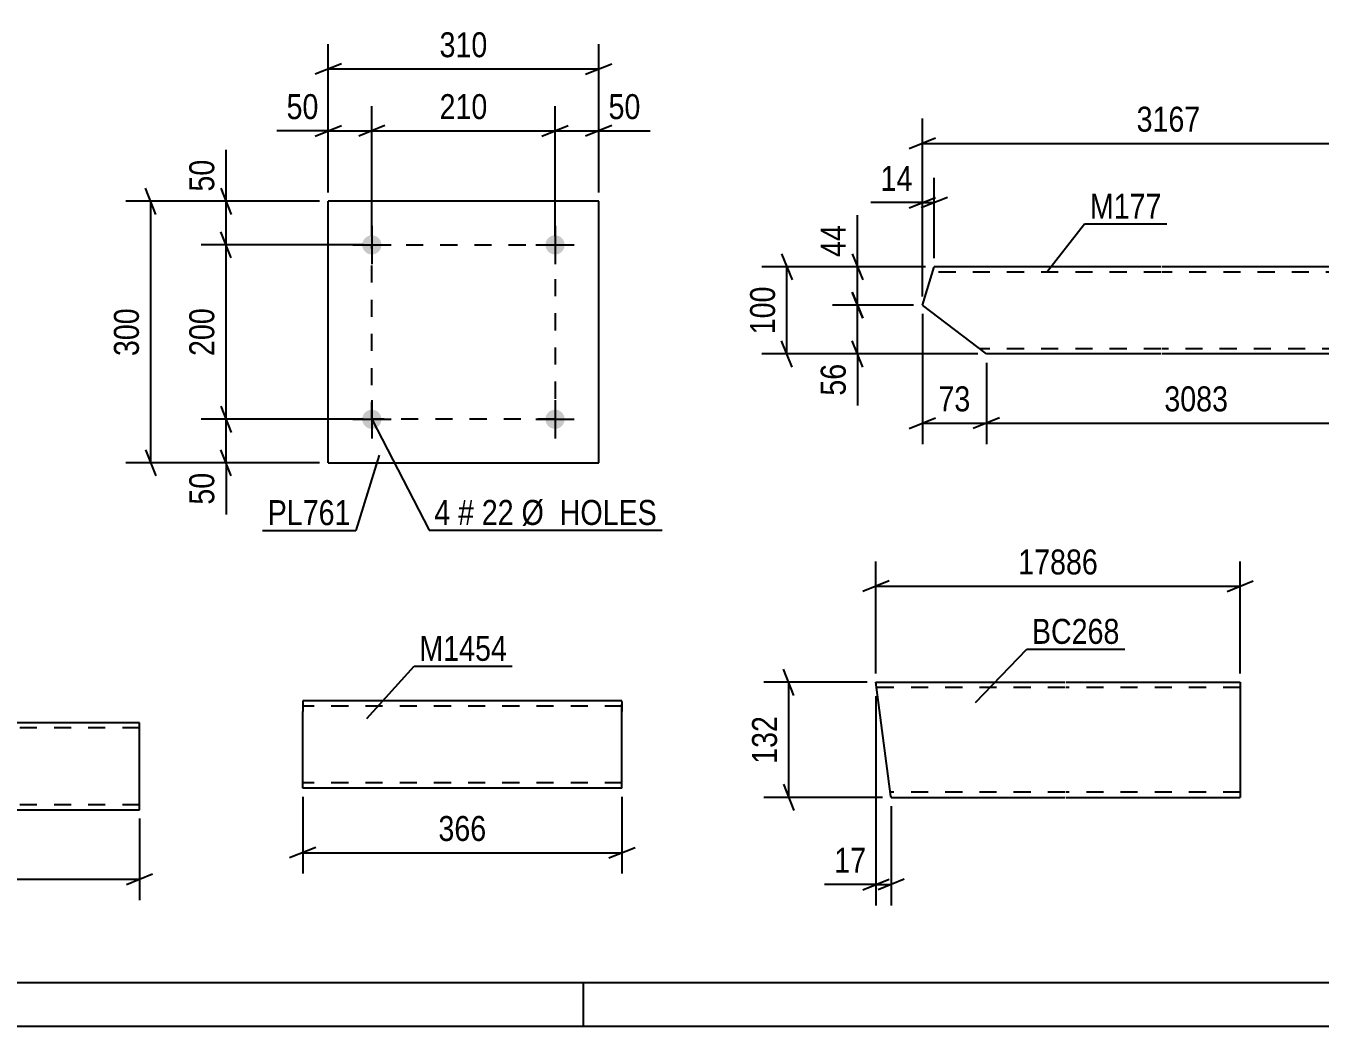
# Model space of a CAD drawing. Header units: millimetres. Extents: x 0 to 841, y 0 to 594.
# Drawn here: x 147.1 to 295.4, y 0 to 114.7 of the extents above; entities that cross this region are included whole.
import ezdxf

# ---------------------------------------------------------------- set-up
doc = ezdxf.new("R2010")
doc.units = ezdxf.units.MM
doc.linetypes.add('DXK_LINE_DOT2', pattern=[3.9198, 1.9599, -1.9599])
doc.styles.add('Arial Narrow', font='ARIALN.TTF', dxfattribs={"height": 0.2})

# ---------------------------------------------------------------- blocks, each defined once
blk = doc.blocks.new('Unknown-318891418-1113')
at = {"color": 5, "linetype": 'Continuous'}
for p, q in [((5, 5), (836, 5)), ((211, 0), (211, 5)), ((0, 0), (841, 0))]:
    blk.add_line(p, q, dxfattribs=at)
blk = doc.blocks.new('Part-318891418-1552 - 1536')
at = {"color": 2, "linetype": 'Continuous'}
for p, q in [((178.8, 37.3), (178.8, 36.1)), ((215.4, 37.3), (178.8, 37.3)), ((215.4, 37.21), (215.4, 37.3)), ((215.4, 37.21), (215.4, 36.1)), ((178.8, 27.4), (178.8, 36.1)), ((215.4, 27.3), (215.4, 36.1)), ((178.8, 27.3), (178.8, 27.4)), ((215.4, 27.3), (178.8, 27.3))]:
    blk.add_line(p, q, dxfattribs=at)
at = {"color": 7, "linetype": 'DXK_LINE_DOT2'}
for p, q in [((215.4, 36.7), (178.8, 36.7)), ((215.4, 36.1), (215.4, 36.95)), ((178.8, 27.9), (178.8, 27.95)), ((215.4, 27.9), (178.8, 27.9)), ((215.4, 27.9), (215.4, 27.95))]:
    blk.add_line(p, q, dxfattribs=at)
blk = doc.blocks.new('Part-318891418-1225 - 1205')
at = {"color": 2, "linetype": 'Continuous'}
for p, q in [((246.24, 26.33), (244.52, 39.44)), ((244.52, 39.44), (266.18, 39.44)), ((266.28, 39.44), (286.28, 39.44)), ((286.28, 39.44), (286.28, 26.24)), ((246.24, 26.33), (246.26, 26.24)), ((246.26, 26.24), (266.18, 26.24)), ((266.28, 26.24), (286.28, 26.24))]:
    blk.add_line(p, q, dxfattribs=at)
at = {"color": 7, "linetype": 'DXK_LINE_DOT2'}
for p, q in [((266.18, 38.84), (244.6, 38.84)), ((286.28, 38.84), (266.28, 38.84)), ((286.28, 39.34), (286.28, 39.44)), ((246.18, 26.84), (246.17, 26.88)), ((266.18, 26.84), (246.18, 26.84)), ((286.28, 26.84), (266.28, 26.84)), ((286.28, 26.84), (286.28, 26.88))]:
    blk.add_line(p, q, dxfattribs=at)
blk = doc.blocks.new('Part-318891418-2164 - 2148')
at = {"color": 2, "linetype": 'Continuous'}
for p, q in [((249.84, 82.7), (251.21, 87.1)), ((277.18, 87.1), (251.21, 87.1)), ((297.28, 87.1), (277.28, 87.1)), ((306.27, 80.25), (297.28, 87.1)), ((257.18, 77.1), (249.84, 82.7)), ((306.27, 80.25), (305.29, 77.1)), ((277.18, 77.1), (257.18, 77.1)), ((305.29, 77.1), (277.28, 77.1))]:
    blk.add_line(p, q, dxfattribs=at)
at = {"color": 7, "linetype": 'DXK_LINE_DOT2'}
for p, q in [((277.18, 86.5), (251.02, 86.5)), ((298.07, 86.5), (277.28, 86.5)), ((277.18, 77.7), (256.39, 77.7)), ((305.48, 77.7), (277.28, 77.7))]:
    blk.add_line(p, q, dxfattribs=at)
blk = doc.blocks.new('Part-318891418-1331 - 1315')
at = {"color": 2, "linetype": 'Continuous'}
for p, q in [((181.73, 64.61), (181.73, 94.61)), ((212.73, 94.61), (181.73, 94.61)), ((212.73, 64.61), (212.73, 94.61)), ((181.73, 64.61), (212.73, 64.61))]:
    blk.add_line(p, q, dxfattribs=at)
blk = doc.blocks.new('Bolt-318891418-1364 - 1315')
at = {"linetype": 'Continuous'}
for points in [[(187.83, 69.61, -1), (185.63, 69.61, -1)], [(208.83, 69.61, -1), (206.63, 69.61, -1)]]:
    blk.add_hatch(color=1, dxfattribs=at).paths.add_polyline_path(points)
at = {"color": 1, "linetype": 'Continuous'}
for p, q in [((186.73, 71.81), (186.73, 67.41)), ((207.73, 71.81), (207.73, 67.41)), ((184.53, 69.61), (188.93, 69.61)), ((205.53, 69.61), (209.93, 69.61))]:
    blk.add_line(p, q, dxfattribs=at)
blk = doc.blocks.new('Bolt-318891418-1369 - 1315')
at = {"linetype": 'Continuous'}
for points in [[(187.83, 89.61, -1), (185.63, 89.61, -1)], [(208.83, 89.61, -1), (206.63, 89.61, -1)]]:
    blk.add_hatch(color=1, dxfattribs=at).paths.add_polyline_path(points)
at = {"color": 1, "linetype": 'Continuous'}
for p, q in [((186.73, 91.81), (186.73, 87.41)), ((207.73, 91.81), (207.73, 87.41)), ((184.53, 89.61), (188.93, 89.61)), ((205.53, 89.61), (209.93, 89.61))]:
    blk.add_line(p, q, dxfattribs=at)
blk = doc.blocks.new('Part-318891418-1299 - 1283')
at = {"color": 2, "linetype": 'Continuous'}
for p, q in [((160.09, 34.8), (121.09, 34.8)), ((121.09, 24.89), (121.09, 34.8)), ((160.09, 26), (160.09, 34.8)), ((160.09, 24.8), (160.09, 26)), ((121.09, 24.89), (121.09, 24.8)), ((121.09, 24.8), (160.09, 24.8))]:
    blk.add_line(p, q, dxfattribs=at)
at = {"color": 7, "linetype": 'DXK_LINE_DOT2'}
for p, q in [((160.09, 34.2), (121.09, 34.2)), ((121.09, 25.4), (121.09, 25.45)), ((160.09, 25.4), (121.09, 25.4)), ((160.09, 25.45), (160.09, 26)), ((160.09, 25.4), (160.09, 25.45))]:
    blk.add_line(p, q, dxfattribs=at)
blk = doc.blocks.new('Rectangle-318891418-1478 - 1315')
at = {"color": 1, "linetype": 'DXK_LINE_DOT2'}
blk.add_lwpolyline([(186.73, 89.61), (207.73, 89.61), (207.73, 69.61), (186.73, 69.61), (186.73, 89.61)], close=True, dxfattribs=at)
blk = doc.blocks.new('StraightDimension-318891418-1554 - 1536')
at = {"color": 7, "linetype": 'Continuous'}
for p, q in [((178.8, 26.3), (178.8, 17.49)), ((215.4, 26.3), (215.4, 17.49)), ((180.3, 20.49), (177.3, 19.29)), ((178.8, 19.89), (215.4, 19.89)), ((213.9, 19.29), (216.9, 20.49))]:
    blk.add_line(p, q, dxfattribs=at)
at = {"color": 0}
blk.add_wipeout([(200.44, 20.64), (200.44, 24.84), (193.76, 24.84), (193.76, 20.64)], dxfattribs=at)
at = {"color": 3, "style": 'Arial Narrow'}
blk.add_text('366', height=2.863, dxfattribs=at).set_placement((194.36, 21.24))
blk = doc.blocks.new('StraightDimension-318891418-1245 - 1205')
at = {"color": 7, "linetype": 'Continuous'}
for p, q in [((235.12, 37.94), (233.92, 40.94)), ((243.52, 39.44), (231.67, 39.44)), ((234.52, 26.24), (234.52, 39.44)), ((233.92, 27.74), (235.12, 24.74)), ((245.26, 26.24), (231.67, 26.24))]:
    blk.add_line(p, q, dxfattribs=at)
at = {"color": 0}
blk.add_wipeout([(233.77, 36.18), (229.57, 36.18), (229.57, 29.49), (233.77, 29.49)], dxfattribs=at)
at = {"color": 3, "style": 'Arial Narrow'}
blk.add_text('132', height=2.863, rotation=90.0002, dxfattribs=at).set_placement((233.17, 30.09))
blk = doc.blocks.new('StraightDimension-318891418-1229 - 1205')
at = {"color": 7, "linetype": 'Continuous'}
for p, q in [((244.52, 40.44), (244.52, 53.31)), ((286.28, 40.44), (286.28, 53.31)), ((246.02, 51.06), (243.02, 49.86)), ((244.52, 50.46), (286.28, 50.46)), ((284.78, 49.86), (287.78, 51.06))]:
    blk.add_line(p, q, dxfattribs=at)
at = {"color": 0}
blk.add_wipeout([(270.57, 51.21), (270.57, 55.41), (260.23, 55.41), (260.23, 51.21)], dxfattribs=at)
at = {"color": 3, "style": 'Arial Narrow'}
blk.add_text('17886', height=2.863, dxfattribs=at).set_placement((260.83, 51.81))
blk = doc.blocks.new('StraightDimension-318891418-1266 - 1205')
at = {"color": 7, "linetype": 'Continuous'}
for p, q in [((244.52, 37.84), (244.52, 13.84)), ((246.26, 25.24), (246.26, 13.84)), ((243.02, 15.64), (246.02, 16.84)), ((247.76, 16.84), (244.76, 15.64)), ((244.52, 16.24), (238.61, 16.24)), ((244.52, 16.24), (238.61, 16.24)), ((244.52, 16.24), (246.26, 16.24))]:
    blk.add_line(p, q, dxfattribs=at)
at = {"color": 0}
blk.add_wipeout([(243.99, 16.99), (243.99, 21.19), (239.14, 21.19), (239.14, 16.99)], dxfattribs=at)
at = {"color": 3, "style": 'Arial Narrow'}
blk.add_text('17', height=2.863, dxfattribs=at).set_placement((239.74, 17.59))
blk = doc.blocks.new('StraightDimension-318891418-2167 - 2148')
at = {"color": 7, "linetype": 'Continuous'}
for p, q in [((249.84, 83.7), (249.84, 104.1)), ((306.27, 81.25), (306.27, 104.1)), ((251.34, 101.85), (248.34, 100.65)), ((249.84, 101.25), (306.27, 101.25)), ((304.77, 100.65), (307.77, 101.85))]:
    blk.add_line(p, q, dxfattribs=at)
at = {"color": 0}
blk.add_wipeout([(282.31, 102), (282.31, 106.2), (273.8, 106.2), (273.8, 102)], dxfattribs=at)
at = {"color": 3, "style": 'Arial Narrow'}
blk.add_text('3167', height=2.863, dxfattribs=at).set_placement((274.4, 102.6))
blk = doc.blocks.new('StraightDimension-318891418-2282 - 2148')
at = {"color": 7, "linetype": 'Continuous'}
for p, q in [((249.84, 83.7), (249.84, 97.31)), ((251.21, 88.1), (251.21, 97.31)), ((248.34, 93.86), (251.34, 95.06)), ((252.71, 95.06), (249.71, 93.86)), ((249.84, 94.46), (243.93, 94.46)), ((249.84, 94.46), (243.93, 94.46)), ((249.84, 94.46), (251.21, 94.46))]:
    blk.add_line(p, q, dxfattribs=at)
at = {"color": 0}
blk.add_wipeout([(249.31, 95.21), (249.31, 99.41), (244.45, 99.41), (244.45, 95.21)], dxfattribs=at)
at = {"color": 3, "style": 'Arial Narrow'}
blk.add_text('14', height=2.863, dxfattribs=at).set_placement((245.05, 95.81))
blk = doc.blocks.new('StraightDimension-318891418-2178 - 2148')
at = {"color": 7, "linetype": 'Continuous'}
for p, q in [((241.8, 84.2), (243, 81.2)), ((248.84, 82.7), (239.55, 82.7)), ((242.4, 77.1), (242.4, 82.7)), ((243, 75.6), (241.8, 78.6)), ((256.18, 77.1), (239.55, 77.1)), ((242.4, 77.1), (242.4, 71.2)), ((242.4, 77.1), (242.4, 71.2))]:
    blk.add_line(p, q, dxfattribs=at)
at = {"color": 0}
blk.add_wipeout([(241.65, 76.58), (237.45, 76.58), (237.45, 71.72), (241.65, 71.72)], dxfattribs=at)
at = {"color": 3, "style": 'Arial Narrow'}
blk.add_text('56', height=2.863, rotation=90.0002, dxfattribs=at).set_placement((241.05, 72.32))
blk = doc.blocks.new('StraightDimension-318891418-2203 - 2148')
at = {"color": 7, "linetype": 'Continuous'}
for p, q in [((242.4, 87.1), (242.4, 93.01)), ((242.4, 87.1), (242.4, 93.01)), ((241.8, 88.6), (243, 85.6)), ((250.21, 87.1), (239.55, 87.1)), ((242.4, 82.7), (242.4, 87.1)), ((243, 81.2), (241.8, 84.2)), ((248.84, 82.7), (239.55, 82.7))]:
    blk.add_line(p, q, dxfattribs=at)
at = {"color": 0}
blk.add_wipeout([(241.65, 92.48), (237.45, 92.48), (237.45, 87.63), (241.65, 87.63)], dxfattribs=at)
at = {"color": 3, "style": 'Arial Narrow'}
blk.add_text('44', height=2.863, rotation=90.0002, dxfattribs=at).set_placement((241.05, 88.23))
blk = doc.blocks.new('StraightDimension-318891418-2300 - 2148')
at = {"color": 7, "linetype": 'Continuous'}
for p, q in [((257.18, 76.1), (257.18, 66.77)), ((305.29, 76.1), (305.29, 66.77)), ((258.68, 69.77), (255.68, 68.57)), ((303.79, 68.57), (306.79, 69.77)), ((257.18, 69.17), (305.29, 69.17))]:
    blk.add_line(p, q, dxfattribs=at)
at = {"color": 0}
blk.add_wipeout([(285.49, 69.92), (285.49, 74.12), (276.98, 74.12), (276.98, 69.92)], dxfattribs=at)
at = {"color": 3, "style": 'Arial Narrow'}
blk.add_text('3083', height=2.863, dxfattribs=at).set_placement((277.58, 70.52))
blk = doc.blocks.new('StraightDimension-318891418-2341 - 2148')
at = {"color": 7, "linetype": 'Continuous'}
for p, q in [((249.84, 81.7), (249.84, 66.77)), ((257.18, 76.1), (257.18, 66.77)), ((248.34, 68.57), (251.34, 69.77)), ((258.68, 69.77), (255.68, 68.57)), ((249.84, 69.17), (257.18, 69.17))]:
    blk.add_line(p, q, dxfattribs=at)
at = {"color": 0}
blk.add_wipeout([(255.94, 69.92), (255.94, 74.12), (251.08, 74.12), (251.08, 69.92)], dxfattribs=at)
at = {"color": 3, "style": 'Arial Narrow'}
blk.add_text('73', height=2.863, dxfattribs=at).set_placement((251.68, 70.52))
blk = doc.blocks.new('StraightDimension-318891418-2359 - 2148')
at = {"color": 7, "linetype": 'Continuous'}
for p, q in [((233.7, 88.6), (234.9, 85.6)), ((250.21, 87.1), (231.45, 87.1)), ((234.3, 77.1), (234.3, 87.1)), ((234.9, 75.6), (233.7, 78.6)), ((256.18, 77.1), (231.45, 77.1))]:
    blk.add_line(p, q, dxfattribs=at)
at = {"color": 0}
blk.add_wipeout([(233.55, 85.44), (229.35, 85.44), (229.35, 78.76), (233.55, 78.76)], dxfattribs=at)
at = {"color": 3, "style": 'Arial Narrow'}
blk.add_text('100', height=2.863, rotation=90.0002, dxfattribs=at).set_placement((232.95, 79.36))
blk = doc.blocks.new('StraightDimension-318891418-1371 - 1315')
at = {"color": 7, "linetype": 'Continuous'}
for p, q in [((181.73, 95.61), (181.73, 112.64)), ((212.73, 95.61), (212.73, 112.64)), ((183.23, 110.39), (180.23, 109.19)), ((211.23, 109.19), (214.23, 110.39)), ((181.73, 109.79), (212.73, 109.79))]:
    blk.add_line(p, q, dxfattribs=at)
at = {"color": 0}
blk.add_wipeout([(200.58, 110.54), (200.58, 114.74), (193.89, 114.74), (193.89, 110.54)], dxfattribs=at)
at = {"color": 3, "style": 'Arial Narrow'}
blk.add_text('310', height=2.863, dxfattribs=at).set_placement((194.49, 111.14))
blk = doc.blocks.new('StraightDimension-318891418-1395 - 1315')
at = {"color": 7, "linetype": 'Continuous'}
for p, q in [((186.73, 90.61), (186.73, 105.54)), ((207.73, 90.61), (207.73, 105.54)), ((188.23, 103.29), (185.23, 102.09)), ((186.73, 102.69), (207.73, 102.69)), ((206.23, 102.09), (209.23, 103.29))]:
    blk.add_line(p, q, dxfattribs=at)
at = {"color": 0}
blk.add_wipeout([(200.58, 103.44), (200.58, 107.64), (193.89, 107.64), (193.89, 103.44)], dxfattribs=at)
at = {"color": 3, "style": 'Arial Narrow'}
blk.add_text('210', height=2.863, dxfattribs=at).set_placement((194.49, 104.04))
blk = doc.blocks.new('StraightDimension-318891418-1382 - 1315')
at = {"color": 7, "linetype": 'Continuous'}
for p, q in [((181.73, 95.61), (181.73, 105.54)), ((186.73, 90.61), (186.73, 105.54)), ((181.73, 102.69), (175.83, 102.69)), ((181.73, 102.69), (175.83, 102.69)), ((180.23, 102.09), (183.23, 103.29)), ((181.73, 102.69), (186.73, 102.69)), ((188.23, 103.29), (185.23, 102.09))]:
    blk.add_line(p, q, dxfattribs=at)
at = {"color": 0}
blk.add_wipeout([(181.21, 103.44), (181.21, 107.64), (176.35, 107.64), (176.35, 103.44)], dxfattribs=at)
at = {"color": 3, "style": 'Arial Narrow'}
blk.add_text('50', height=2.863, dxfattribs=at).set_placement((176.95, 104.04))
blk = doc.blocks.new('StraightDimension-318891418-1411 - 1315')
at = {"color": 7, "linetype": 'Continuous'}
for p, q in [((207.73, 90.61), (207.73, 105.54)), ((212.73, 95.61), (212.73, 105.54)), ((206.23, 102.09), (209.23, 103.29)), ((207.73, 102.69), (212.73, 102.69)), ((214.23, 103.29), (211.23, 102.09)), ((212.73, 102.69), (218.64, 102.69)), ((212.73, 102.69), (218.64, 102.69))]:
    blk.add_line(p, q, dxfattribs=at)
at = {"color": 0}
blk.add_wipeout([(218.12, 103.44), (218.12, 107.64), (213.26, 107.64), (213.26, 103.44)], dxfattribs=at)
at = {"color": 3, "style": 'Arial Narrow'}
blk.add_text('50', height=2.863, dxfattribs=at).set_placement((213.86, 104.04))
blk = doc.blocks.new('StraightDimension-318891418-1425 - 1315')
at = {"color": 7, "linetype": 'Continuous'}
for p, q in [((161.97, 93.11), (160.77, 96.11)), ((180.73, 94.61), (158.52, 94.61)), ((161.37, 64.61), (161.37, 94.61)), ((160.77, 66.11), (161.97, 63.11)), ((180.73, 64.61), (158.52, 64.61))]:
    blk.add_line(p, q, dxfattribs=at)
at = {"color": 0}
blk.add_wipeout([(160.62, 82.95), (156.42, 82.95), (156.42, 76.26), (160.62, 76.26)], dxfattribs=at)
at = {"color": 3, "style": 'Arial Narrow'}
blk.add_text('300', height=2.863, rotation=90.0002, dxfattribs=at).set_placement((160.02, 76.86))
blk = doc.blocks.new('StraightDimension-318891418-1436 - 1315')
at = {"color": 7, "linetype": 'Continuous'}
for p, q in [((170.01, 94.61), (170.01, 100.51)), ((170.01, 94.61), (170.01, 100.51)), ((169.41, 96.11), (170.61, 93.11)), ((180.73, 94.61), (167.16, 94.61)), ((170.01, 89.61), (170.01, 94.61)), ((170.61, 88.11), (169.41, 91.11)), ((185.73, 89.61), (167.16, 89.61))]:
    blk.add_line(p, q, dxfattribs=at)
at = {"color": 0}
blk.add_wipeout([(169.26, 99.99), (165.06, 99.99), (165.06, 95.13), (169.26, 95.13)], dxfattribs=at)
at = {"color": 3, "style": 'Arial Narrow'}
blk.add_text('50', height=2.863, rotation=90.0002, dxfattribs=at).set_placement((168.66, 95.73))
blk = doc.blocks.new('StraightDimension-318891418-1449 - 1315')
at = {"color": 7, "linetype": 'Continuous'}
for p, q in [((170.61, 88.11), (169.41, 91.11)), ((185.73, 89.61), (167.16, 89.61)), ((170.01, 69.61), (170.01, 89.61)), ((169.41, 71.11), (170.61, 68.11)), ((185.73, 69.61), (167.16, 69.61))]:
    blk.add_line(p, q, dxfattribs=at)
at = {"color": 0}
blk.add_wipeout([(169.26, 82.95), (165.06, 82.95), (165.06, 76.26), (169.26, 76.26)], dxfattribs=at)
at = {"color": 3, "style": 'Arial Narrow'}
blk.add_text('200', height=2.863, rotation=90.0002, dxfattribs=at).set_placement((168.66, 76.87))
blk = doc.blocks.new('StraightDimension-318891418-1465 - 1315')
at = {"color": 7, "linetype": 'Continuous'}
for p, q in [((169.41, 71.11), (170.61, 68.11)), ((185.73, 69.61), (167.16, 69.61)), ((170.01, 64.61), (170.01, 69.61)), ((170.61, 63.11), (169.41, 66.11)), ((180.73, 64.61), (167.16, 64.61)), ((170.01, 64.61), (170.01, 58.7)), ((170.01, 64.61), (170.01, 58.7))]:
    blk.add_line(p, q, dxfattribs=at)
at = {"color": 0}
blk.add_wipeout([(169.26, 64.08), (165.06, 64.08), (165.06, 59.22), (169.26, 59.22)], dxfattribs=at)
at = {"color": 3, "style": 'Arial Narrow'}
blk.add_text('50', height=2.863, rotation=90.0002, dxfattribs=at).set_placement((168.66, 59.82))
blk = doc.blocks.new('StraightDimension-318891418-1301 - 1283')
at = {"color": 7, "linetype": 'Continuous'}
for p, q in [((121.09, 23.8), (121.09, 14.46)), ((160.09, 23.8), (160.09, 14.46)), ((122.59, 17.46), (119.59, 16.26)), ((121.09, 16.86), (160.09, 16.86)), ((158.59, 16.26), (161.59, 17.46))]:
    blk.add_line(p, q, dxfattribs=at)
at = {"color": 0}
blk.add_wipeout([(143.93, 17.61), (143.93, 21.81), (137.24, 21.81), (137.24, 17.61)], dxfattribs=at)
at = {"color": 3, "style": 'Arial Narrow'}
blk.add_text('390', height=2.863, dxfattribs=at).set_placement((137.84, 18.21))
blk = doc.blocks.new('Mark-318891418-1548 - 1536')
at = {"color": 0}
blk.add_wipeout([(202.23, 41.9), (202.23, 44.9), (192.18, 44.9), (192.18, 41.9)], dxfattribs=at)
blk.add_wipeout([(202.23, 41.9), (202.23, 44.9), (192.18, 44.9), (192.18, 41.9)], dxfattribs=at)
at = {"color": 30, "linetype": 'Continuous'}
for p, q in [((186.15, 35.27), (191.58, 41.3)), ((191.58, 41.3), (202.83, 41.3))]:
    blk.add_line(p, q, dxfattribs=at)
at = {"color": 3, "style": 'Arial Narrow'}
blk.add_text('M1454', height=2.863, dxfattribs=at).set_placement((192.18, 41.9))
blk = doc.blocks.new('Mark-318891418-1220 - 1205')
at = {"color": 0}
blk.add_wipeout([(272.45, 43.85), (272.45, 46.85), (262.4, 46.85), (262.4, 43.85)], dxfattribs=at)
blk.add_wipeout([(272.45, 43.85), (272.45, 46.85), (262.4, 46.85), (262.4, 43.85)], dxfattribs=at)
at = {"color": 30, "linetype": 'Continuous'}
for p, q in [((255.92, 37.12), (261.8, 43.25)), ((261.8, 43.25), (273.05, 43.25))]:
    blk.add_line(p, q, dxfattribs=at)
at = {"color": 3, "style": 'Arial Narrow'}
blk.add_text('BC268', height=2.863, dxfattribs=at).set_placement((262.4, 43.85))
blk = doc.blocks.new('Mark-318891418-2160 - 2148')
at = {"color": 0}
blk.add_wipeout([(277.27, 92.61), (277.27, 95.61), (269.04, 95.61), (269.04, 92.61)], dxfattribs=at)
blk.add_wipeout([(277.27, 92.61), (277.27, 95.61), (269.04, 95.61), (269.04, 92.61)], dxfattribs=at)
at = {"color": 30, "linetype": 'Continuous'}
for p, q in [((264.18, 86.61), (268.44, 92.01)), ((268.44, 92.01), (277.87, 92.01))]:
    blk.add_line(p, q, dxfattribs=at)
at = {"color": 3, "style": 'Arial Narrow'}
blk.add_text('M177', height=2.863, dxfattribs=at).set_placement((269.04, 92.61))
blk = doc.blocks.new('Mark-318891418-1327 - 1315')
at = {"color": 0}
blk.add_wipeout([(184.3, 57.47), (184.3, 60.47), (174.79, 60.47), (174.79, 57.47)], dxfattribs=at)
blk.add_wipeout([(184.3, 57.47), (184.3, 60.47), (174.79, 60.47), (174.79, 57.47)], dxfattribs=at)
at = {"color": 30, "linetype": 'Continuous'}
for p in [(187.58, 65.49), (174.19, 56.87)]:
    blk.add_line(p, (184.9, 56.87), dxfattribs=at)
at = {"color": 3, "style": 'Arial Narrow'}
blk.add_text('PL761', height=2.863, dxfattribs=at).set_placement((174.79, 57.47))
blk = doc.blocks.new('MarkSet-318891418-1526 - 1315')
at = {"color": 0}
for points in [[(195.71, 57.49), (195.71, 60.49), (193.88, 60.49), (193.88, 57.49)], [(198.43, 57.49), (198.43, 60.49), (196.61, 60.49), (196.61, 57.49)], [(202.99, 57.49), (202.99, 60.49), (199.33, 60.49), (199.33, 57.49)], [(219.42, 57.49), (219.42, 60.49), (203.89, 60.49), (203.89, 57.49)]]:
    blk.add_wipeout(points, dxfattribs=at)
for points in [[(195.71, 57.49), (195.71, 60.49), (193.88, 60.49), (193.88, 57.49)], [(198.43, 57.49), (198.43, 60.49), (196.61, 60.49), (196.61, 57.49)], [(202.99, 57.49), (202.99, 60.49), (199.33, 60.49), (199.33, 57.49)], [(219.42, 57.49), (219.42, 60.49), (203.89, 60.49), (203.89, 57.49)]]:
    blk.add_wipeout(points, dxfattribs=at)
at = {"color": 7, "linetype": 'Continuous'}
for p, q in [((186.73, 69.61), (193.28, 56.89)), ((193.28, 56.89), (220.02, 56.89))]:
    blk.add_line(p, q, dxfattribs=at)
at = {"color": 3, "style": 'Arial Narrow'}
for s, height, p in [('4', 2.86, (193.88, 57.49)), ('#', 2.86, (196.61, 57.49)), ('22', 2.863, (199.33, 57.49)), ('Ø  HOLES', 2.863, (203.89, 57.49))]:
    blk.add_text(s, height=height, dxfattribs=at).set_placement(p)

msp = doc.modelspace()

# ---------------------------------------------------------------- block references
for name in ['Unknown-318891418-1113', 'Part-318891418-1331 - 1315', 'Bolt-318891418-1369 - 1315', 'Rectangle-318891418-1478 - 1315', 'Part-318891418-2164 - 2148', 'Bolt-318891418-1364 - 1315', 'Part-318891418-1225 - 1205', 'Part-318891418-1552 - 1536', 'Part-318891418-1299 - 1283']:
    msp.add_blockref(name, (0, 0))

# ---------------------------------------------------------------- next in the draw order: block references
for name in ['StraightDimension-318891418-1371 - 1315', 'StraightDimension-318891418-2167 - 2148', 'Mark-318891418-1548 - 1536', 'StraightDimension-318891418-1245 - 1205', 'StraightDimension-318891418-1554 - 1536', 'StraightDimension-318891418-1301 - 1283']:
    msp.add_blockref(name, (0, 0))

# ---------------------------------------------------------------- next in the draw order: block references
for name in ['StraightDimension-318891418-1395 - 1315', 'StraightDimension-318891418-2282 - 2148', 'Mark-318891418-2160 - 2148', 'StraightDimension-318891418-1229 - 1205', 'StraightDimension-318891418-1266 - 1205']:
    msp.add_blockref(name, (0, 0))

# ---------------------------------------------------------------- next in the draw order: block references
for name in ['StraightDimension-318891418-1382 - 1315', 'StraightDimension-318891418-1411 - 1315', 'StraightDimension-318891418-2178 - 2148', 'Mark-318891418-1220 - 1205']:
    msp.add_blockref(name, (0, 0))

# ---------------------------------------------------------------- next in the draw order: block references
for name in ['StraightDimension-318891418-1425 - 1315', 'StraightDimension-318891418-2203 - 2148', 'StraightDimension-318891418-2300 - 2148']:
    msp.add_blockref(name, (0, 0))

# ---------------------------------------------------------------- next in the draw order: block references
for name in ['StraightDimension-318891418-1436 - 1315', 'StraightDimension-318891418-2341 - 2148']:
    msp.add_blockref(name, (0, 0))

# ---------------------------------------------------------------- next in the draw order: block references
for name in ['StraightDimension-318891418-1449 - 1315', 'StraightDimension-318891418-2359 - 2148']:
    msp.add_blockref(name, (0, 0))

# ---------------------------------------------------------------- next in the draw order: block references
msp.add_blockref('StraightDimension-318891418-1465 - 1315', (0, 0))

# ---------------------------------------------------------------- next in the draw order: block references
msp.add_blockref('Mark-318891418-1327 - 1315', (0, 0))

# ---------------------------------------------------------------- next in the draw order: block references
msp.add_blockref('MarkSet-318891418-1526 - 1315', (0, 0))

doc.saveas('drawing.dxf')
